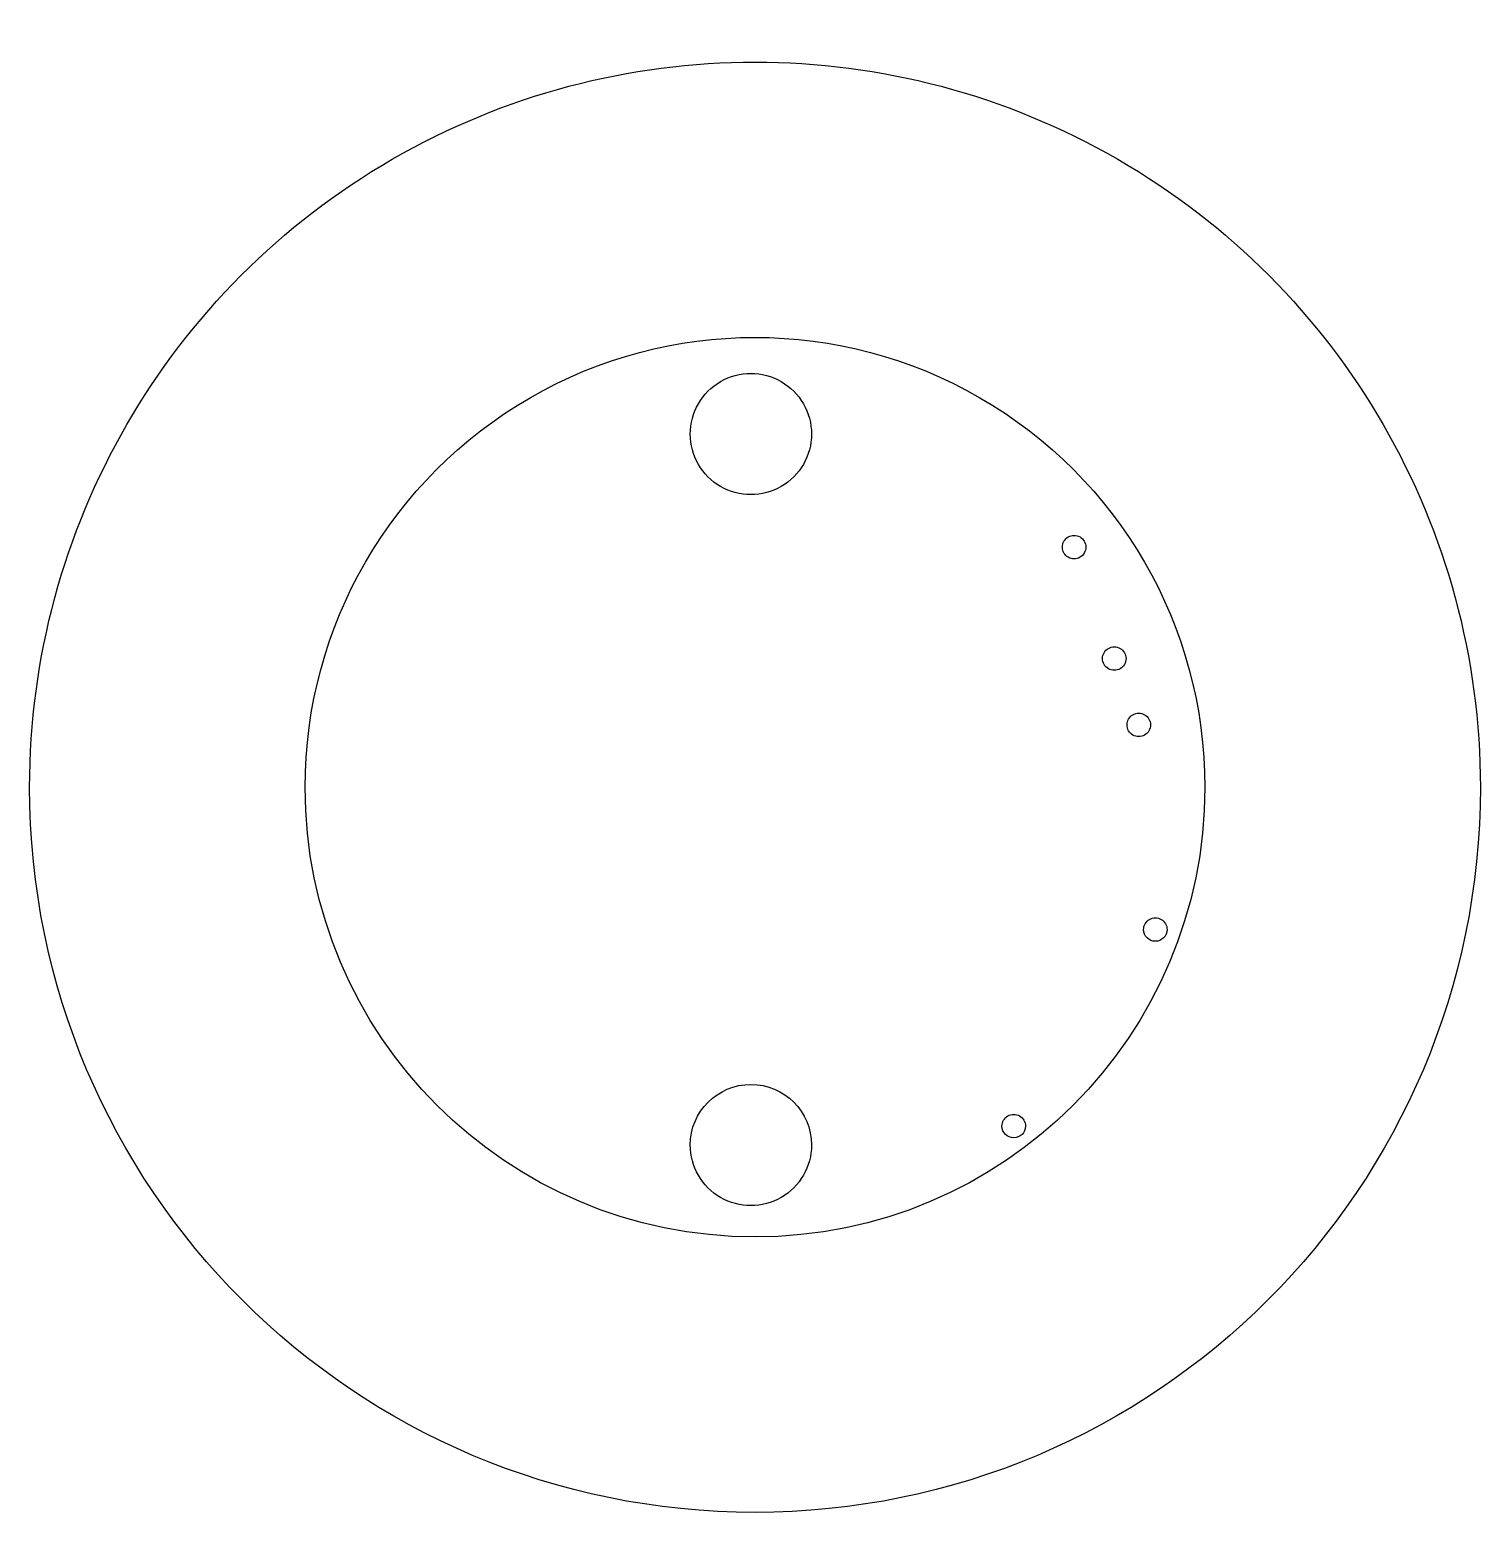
# Model space of a CAD drawing. Extents: x 0 to 11.9, y 0 to 12.2.
import ezdxf

# ---------------------------------------------------------------- set-up
doc = ezdxf.new("R2010")
doc.units = 0
doc.layers.add('Layer_1', color=7, linetype='CONTINUOUS')

msp = doc.modelspace()

# ---------------------------------------------------------------- linework, layer by layer
at = {"layer": 'Layer_1', "color": 7}
for points in [[(6.434811, 8.863542)], [(8.680536, 7.9375)], [(9.009182, 7.025428)], [(9.209703, 6.482292)], [(11.909275, 5.972141)], [(9.345119, 4.806254)], [(8.18615, 3.197066)], [(6.434826, 3.042708)]]:
    msp.add_lwpolyline(points, close=True, dxfattribs=at)
at = {"layer": 'Layer_1', "color": 4}
msp.add_lwpolyline([(9.654596, 5.972141)], close=True, dxfattribs=at)
at = {"layer": 'Layer_1', "color": 7}
for points in [[(3.003571, 11.113852), (4.840527, 12.174419), (7.103751, 12.174419), (8.940707, 11.113852)], [(0.035002, 5.972141), (0.035002, 8.093275), (1.166614, 10.053285), (3.003571, 11.113852)], [(8.940707, 11.113852), (10.777663, 10.053285), (11.909275, 8.093275), (11.909275, 5.972141)], [(5.690431, 9.29331), (5.843972, 9.381957), (6.033143, 9.381957), (6.186684, 9.29331)], [(5.442304, 8.863542), (5.442304, 9.040836), (5.53689, 9.204662), (5.690431, 9.29331)], [(6.186684, 9.29331), (6.340225, 9.204662), (6.434811, 9.040836), (6.434811, 8.863542)], [(5.690431, 8.433774), (5.53689, 8.522421), (5.442304, 8.686247), (5.442304, 8.863542)], [(6.434811, 8.863542), (6.434811, 8.686247), (6.340225, 8.522421), (6.186684, 8.433774)], [(6.186684, 8.433774), (6.033143, 8.345127), (5.843972, 8.345127), (5.690431, 8.433774)], [(8.488276, 7.9375), (8.488276, 7.971844), (8.506599, 8.003579), (8.536341, 8.020751)], [(8.536341, 8.020751), (8.566084, 8.037923), (8.602729, 8.037923), (8.632471, 8.020751)], [(8.632471, 8.020751), (8.662214, 8.003579), (8.680536, 7.971844), (8.680536, 7.9375)], [(8.536341, 7.854249), (8.506599, 7.871421), (8.488276, 7.903156), (8.488276, 7.9375)], [(8.680536, 7.9375), (8.680536, 7.903156), (8.662214, 7.871421), (8.632471, 7.854249)], [(8.632471, 7.854249), (8.602729, 7.837077), (8.566084, 7.837077), (8.536341, 7.854249)], [(8.816922, 7.025428), (8.816922, 7.059772), (8.835244, 7.091507), (8.864987, 7.108679)], [(8.864987, 7.108679), (8.89473, 7.125851), (8.931374, 7.125851), (8.961117, 7.108679)], [(8.961117, 7.108679), (8.99086, 7.091507), (9.009182, 7.059772), (9.009182, 7.025428)], [(8.864987, 6.942177), (8.835244, 6.959349), (8.816922, 6.991084), (8.816922, 7.025428)], [(8.961117, 6.942177), (8.931374, 6.925005), (8.89473, 6.925005), (8.864987, 6.942177)], [(9.009182, 7.025428), (9.009182, 6.991084), (8.99086, 6.959349), (8.961117, 6.942177)], [(9.017443, 6.482292), (9.017443, 6.516636), (9.035765, 6.548371), (9.065508, 6.565543)], [(9.065508, 6.565543), (9.095251, 6.582715), (9.131895, 6.582715), (9.161638, 6.565543)], [(9.161638, 6.565543), (9.191381, 6.548371), (9.209703, 6.516636), (9.209703, 6.482292)], [(9.065508, 6.399041), (9.035765, 6.416213), (9.017443, 6.447948), (9.017443, 6.482292)], [(9.209703, 6.482292), (9.209703, 6.447948), (9.191381, 6.416213), (9.161638, 6.399041)], [(9.161638, 6.399041), (9.131895, 6.381869), (9.095251, 6.381869), (9.065508, 6.399041)], [(5.972139, 0.035004), (2.693149, 0.035004), (0.035002, 2.69315), (0.035002, 5.972141)], [(11.909275, 5.972141), (11.909275, 2.69315), (9.251129, 0.035004), (5.972139, 0.035004)], [(9.152859, 4.806254), (9.152859, 4.840598), (9.171182, 4.872333), (9.200924, 4.889505)], [(9.200924, 4.889505), (9.230667, 4.906677), (9.267312, 4.906677), (9.297054, 4.889505)], [(9.297054, 4.889505), (9.326797, 4.872333), (9.345119, 4.840598), (9.345119, 4.806254)], [(9.248989, 4.710124), (9.195898, 4.710124), (9.152859, 4.753163), (9.152859, 4.806254)], [(9.345119, 4.806254), (9.345119, 4.753163), (9.30208, 4.710124), (9.248989, 4.710124)], [(5.44232, 3.042708), (5.44232, 3.316781), (5.6645, 3.538962), (5.938573, 3.538962)], [(5.938573, 3.538962), (6.212646, 3.538962), (6.434826, 3.316781), (6.434826, 3.042708)], [(7.99389, 3.197066), (7.99389, 3.23141), (8.012212, 3.263145), (8.041955, 3.280317)], [(8.041955, 3.280317), (8.071698, 3.297489), (8.108342, 3.297489), (8.138085, 3.280317)], [(8.138085, 3.280317), (8.167828, 3.263145), (8.18615, 3.23141), (8.18615, 3.197066)], [(8.09002, 3.100936), (8.036929, 3.100936), (7.99389, 3.143975), (7.99389, 3.197066)], [(8.18615, 3.197066), (8.18615, 3.143975), (8.143111, 3.100936), (8.09002, 3.100936)], [(5.690446, 2.61294), (5.536905, 2.701588), (5.44232, 2.865414), (5.44232, 3.042708)], [(6.434826, 3.042708), (6.434826, 2.865414), (6.340241, 2.701588), (6.1867, 2.61294)], [(6.1867, 2.61294), (6.033158, 2.524293), (5.843988, 2.524293), (5.690446, 2.61294)]]:
    msp.add_open_spline(points, degree=3, dxfattribs=at)
at = {"layer": 'Layer_1', "color": 4}
for points in [[(4.13091, 9.161242), (5.270266, 9.819049), (6.674011, 9.819049), (7.813367, 9.161242)], [(2.289682, 5.972141), (2.289682, 7.287756), (2.991554, 8.503434), (4.13091, 9.161242)], [(7.813367, 9.161242), (8.952723, 8.503434), (9.654596, 7.287756), (9.654596, 5.972141)], [(5.972139, 2.289684), (3.938374, 2.289684), (2.289682, 3.938376), (2.289682, 5.972141)], [(9.654596, 5.972141), (9.654596, 3.938376), (8.005904, 2.289684), (5.972139, 2.289684)]]:
    msp.add_open_spline(points, degree=3, dxfattribs=at)

doc.saveas('drawing.dxf')
